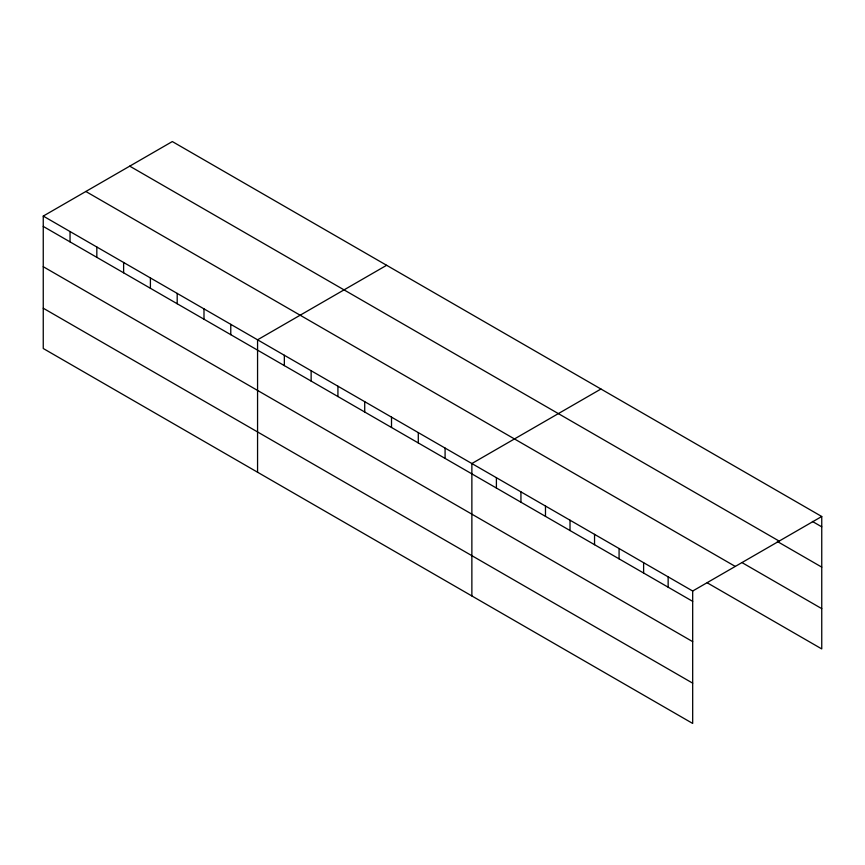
<?xml version="1.0" encoding="UTF-8"?>
<svg xmlns="http://www.w3.org/2000/svg" width="865" height="865" viewBox="0 0 865 865"><rect width="100%" height="100%" fill="white"/><g stroke="black" fill="none" stroke-linecap="round" stroke-linejoin="round"><path stroke-width="1.3" d="M43.25 216.077L692.681 591.022L692.681 723.443L43.25 348.498L43.25 216.077L172.319 141.557L821.75 516.502L821.75 648.923L707.256 582.826M386.633 265.285L257.565 339.804L257.565 472.236M600.948 389.023L471.868 463.532L471.868 595.963M692.681 591.022L821.75 516.502M812.408 521.444L821.75 526.839M129.728 166.145L779.16 541.09M777.354 541.501L821.75 567.126M742.311 562.769L821.75 608.636M85.84 191.479L735.272 566.424M43.25 226.414L692.681 601.359M43.25 266.701L692.681 641.646M43.25 308.21L692.681 683.155M668.148 576.858L668.148 587.194M643.614 562.693L643.614 573.03M619.08 548.529L619.08 558.866M594.547 534.365L594.547 544.701M570.013 520.2L570.013 530.537M545.48 506.036L545.48 516.373M520.935 491.861L520.935 502.208M496.402 477.696L496.402 488.044M445.086 448.07L445.086 458.407M418.292 432.608L418.292 442.945M391.51 417.135L391.51 427.472M364.716 401.674L364.716 412.01M337.923 386.201L337.923 396.548M311.14 370.739L311.14 381.076M284.347 355.266L284.347 365.614M230.771 324.343L230.771 334.679M203.989 308.87L203.989 319.207M177.195 293.408L177.195 303.745M150.402 277.935L150.402 288.283M123.619 262.473L123.619 272.81M96.826 247.012L96.826 257.348M70.043 231.539L70.043 241.876"/></g></svg>
